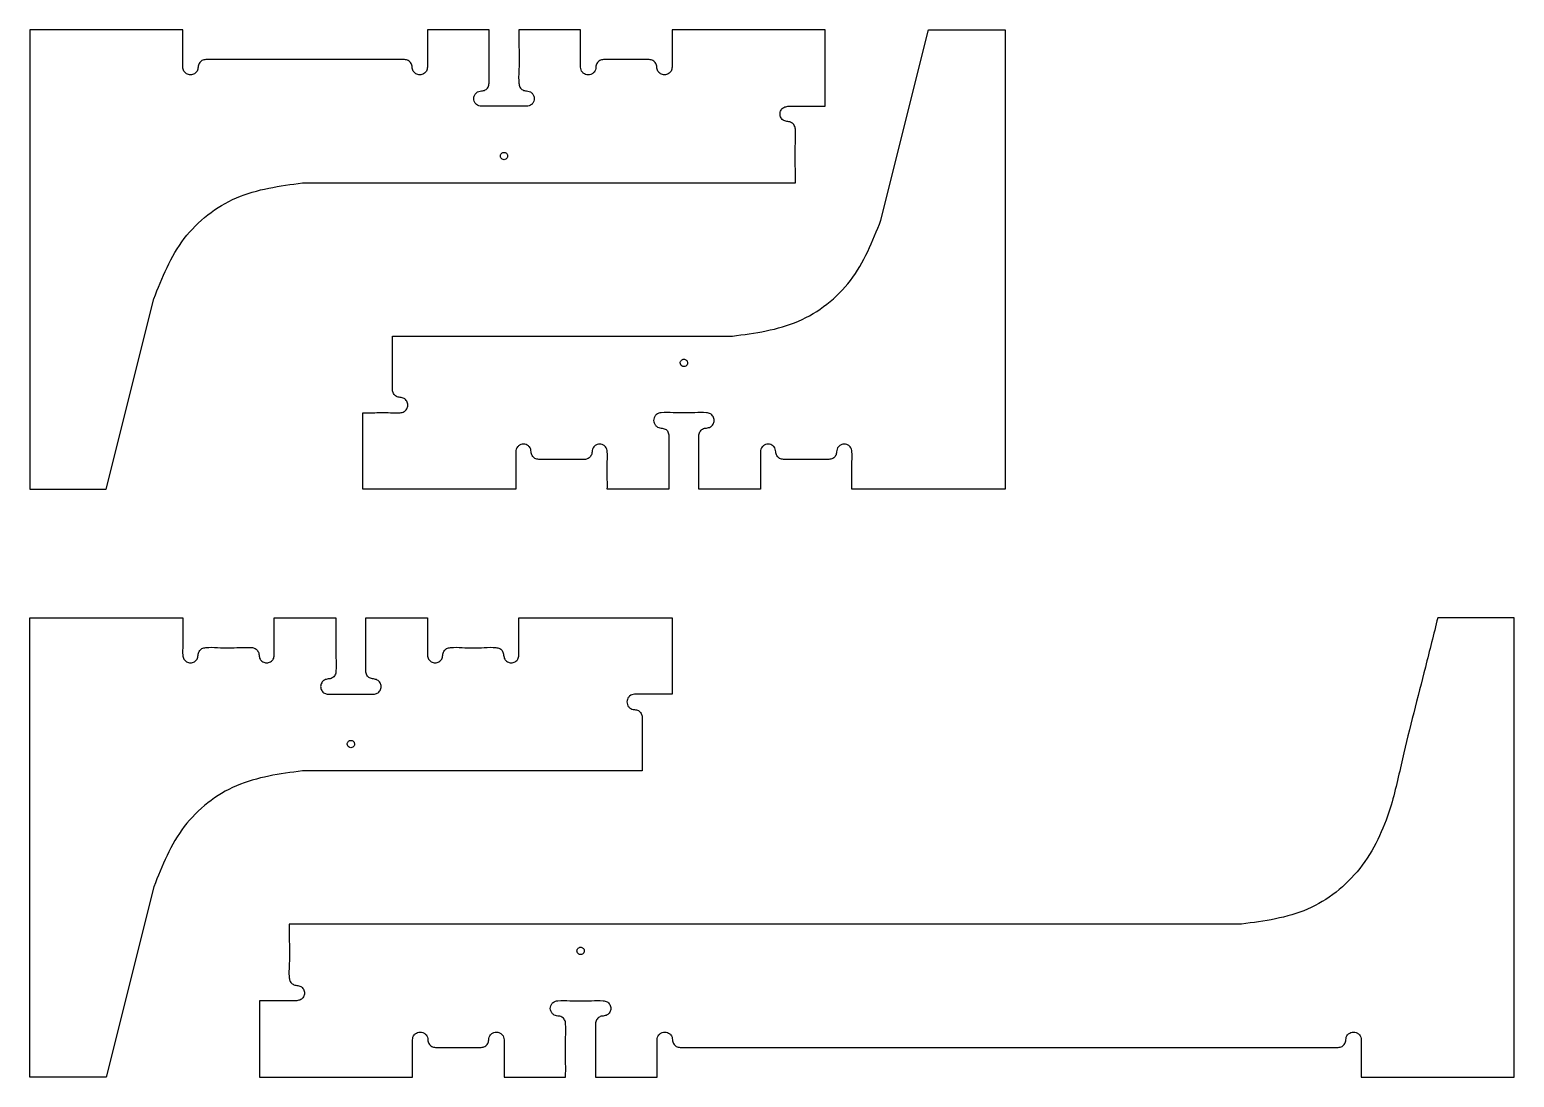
# Model space of a CAD drawing. Extents: x -753 to 993, y -180 to 795.
# Drawn here: x 92 to 993, y -162 to 473 of the extents above; entities that cross this region are included whole.
import ezdxf

# ---------------------------------------------------------------- set-up
doc = ezdxf.new("R2010")
doc.units = 0
doc.layers.add('Layer_1', color=7, linetype='CONTINUOUS')

msp = doc.modelspace()

# ---------------------------------------------------------------- linework, layer by layer
at = {"layer": 'Layer_1', "color": 1}
for points in [[(92.11227, 472.691689), (92.11227, 194.047779), (138.552885, 194.047779), (167.404982, 309.456125)], [(184.993585, 449.935761), (184.993585, 472.691689), (92.11227, 472.691689)], [(370.756124, 440.183245), (370.756124, 472.691689), (333.371416, 472.691689)], [(426.252696, 449.935761), (426.252696, 472.691689), (388.868017, 472.691689)], [(551.874718, 426.25104), (574.630606, 426.25104), (574.630606, 472.691689), (481.749298, 472.691689), (481.749298, 449.935761)], [(608.440208, 357.283369), (637.292237, 472.691689), (683.73292, 472.691689), (683.73292, 194.047779), (590.851639, 194.047779)], [(319.439262, 454.579864), (198.925722, 454.579864)], [(467.817144, 454.579864), (440.184963, 454.579864)], [(393.512096, 426.25104), (366.1121, 426.25104)], [(257.513108, 379.810397), (556.51877, 379.810397)], [(312.207684, 286.929104), (518.332099, 286.929104)], [(312.207684, 254.420636), (312.207684, 286.929104)], [(386.977156, 216.803702), (386.977156, 194.047779), (294.095876, 194.047779), (294.095876, 240.488442)], [(479.858437, 226.556246), (479.858437, 194.047779), (442.473757, 194.047779)], [(535.355038, 216.803702), (535.355038, 194.047779), (497.97033, 194.047779)], [(428.541547, 212.159645), (400.909338, 212.159645)], [(576.919429, 212.159645), (549.28722, 212.159645)], [(167.404982, -47.02642), (138.552885, -162.434679), (92.11227, -162.434679), (92.11227, 116.209101), (184.993585, 116.209101)], [(240.490129, 93.453193), (240.490129, 116.209101), (277.874849, 116.209101)], [(295.986736, 83.70066), (295.986736, 116.209101), (333.371416, 116.209101), (333.371416, 93.453193)], [(388.868017, 93.453193), (388.868017, 116.209101), (481.749298, 116.209101), (481.749298, 69.768458), (458.993381, 69.768458)], [(992.593251, -162.434679), (992.593251, 116.209101), (946.152681, 116.209101)], [(273.230797, 69.768458), (300.630759, 69.768458)], [(463.637489, 55.836253), (463.637489, 23.327809)], [(463.637489, 23.327809), (257.513108, 23.327809)], [(827.195648, -69.553567), (249.546042, -69.553567)], [(254.190144, -115.994109), (231.4342, -115.994109), (231.4342, -162.434679), (324.315469, -162.434679)], [(435.308643, -129.926404), (435.308643, -162.434679), (472.693407, -162.434679), (472.693407, -139.678903)], [(379.812098, -139.678903), (379.812098, -162.434679), (417.196806, -162.434679)], [(899.711886, -139.678903), (899.711886, -162.434679), (992.593251, -162.434679)], [(338.24768, -144.323039), (365.879916, -144.323039)], [(486.625618, -144.323039), (885.779506, -144.323039)]]:
    msp.add_lwpolyline(points, dxfattribs=at)
for points in [[(382.018004, 396.06463), (382.018004, 396.06463)], [(491.120317, 270.674858), (491.120317, 270.674858)], [(289.136751, 39.582014), (289.136751, 39.582014)], [(428.458686, -85.807761), (428.458686, -85.807761)]]:
    msp.add_lwpolyline(points, close=True, dxfattribs=at)
for points, knots in [([(333.371416, 472.691689), (333.379387, 470.725674), (333.402161, 465.108488), (333.169377, 457.50722), (333.659158, 451.114047), (332.970308, 447.508151), (331.144843, 445.73962), (328.726144, 445.083504), (326.314696, 445.739333), (324.467907, 447.509272), (324.212787, 449.118879), (324.083313, 449.935761)], [0, 0, 0, 0, 5.899685, 16.856243, 22.755928, 25.179935, 27.532258, 29.956265, 32.380273, 34.732596, 37.156603, 37.156603, 37.156603, 37.156603]), ([(388.868017, 472.691689), (388.85577, 469.882834), (388.820778, 461.857535), (389.178443, 451.006293), (388.45418, 442.200684), (389.259885, 437.762523), (391.091444, 435.930697), (393.24226, 435.541802), (395.133049, 435.378979), (396.558043, 434.517222), (397.617284, 433.267539), (398.179114, 431.716997), (398.17911, 430.073161), (397.617296, 428.523085), (396.558, 427.271539), (395.133207, 426.416705), (394.055057, 426.306527), (393.512096, 426.25104)], [0, 0, 0, 0, 8.428115, 24.080329, 32.508444, 34.936636, 37.292808, 39.721, 41.341616, 42.939039, 44.559655, 46.180271, 47.777694, 49.39831, 51.018926, 52.616349, 54.236965, 54.236965, 54.236965, 54.236965]), ([(198.925722, 454.579864), (198.111964, 454.45212), (196.508585, 454.200421), (194.661103, 452.352905), (194.409433, 450.749521), (194.281704, 449.935761)], [0, 0, 0, 0, 2.428188, 4.784357, 7.212545, 7.212545, 7.212545, 7.212545]), ([(324.083313, 449.935761), (324.052358, 450.34218), (323.990703, 451.151654), (323.503429, 452.284075), (322.762085, 453.258599), (321.787569, 453.999954), (320.655154, 454.48724), (319.84568, 454.548904), (319.439262, 454.579864)], [0, 0, 0, 0, 1.215703, 2.421346, 3.63705, 4.852753, 6.058396, 7.274099, 7.274099, 7.274099, 7.274099]), ([(440.184963, 454.579864), (439.77854, 454.548906), (438.969056, 454.487246), (437.836684, 453.999967), (436.861969, 453.258597), (436.121339, 452.284131), (435.631391, 451.151485), (435.539616, 449.801144), (435.371506, 448.314337), (434.521388, 446.88993), (433.268552, 445.830525), (431.718849, 445.268736), (430.074783, 445.268728), (428.524763, 445.830548), (427.273196, 446.889847), (426.418363, 448.314645), (426.308183, 449.392799), (426.252696, 449.935761)], [0, 0, 0, 0, 1.215708, 2.421356, 3.637064, 4.852772, 6.058419, 7.274127, 8.894749, 10.492178, 12.1128, 13.733422, 15.33085, 16.951472, 18.572094, 20.169523, 21.790145, 21.790145, 21.790145, 21.790145]), ([(472.461195, 449.935761), (472.430239, 450.34218), (472.368584, 451.151654), (471.881311, 452.284075), (471.139967, 453.258599), (470.165451, 453.999954), (469.033035, 454.48724), (468.223562, 454.548904), (467.817144, 454.579864)], [0, 0, 0, 0, 1.215703, 2.421346, 3.63705, 4.852753, 6.058396, 7.274099, 7.274099, 7.274099, 7.274099]), ([(194.281704, 449.935761), (194.152011, 449.119074), (193.896459, 447.509844), (192.050181, 445.740513), (189.637645, 445.085035), (187.225109, 445.740513), (185.378831, 447.509844), (185.123278, 449.119074), (184.993585, 449.935761)], [0, 0, 0, 0, 2.423558, 4.775468, 7.199026, 9.622585, 11.974495, 14.398053, 14.398053, 14.398053, 14.398053]), ([(481.749298, 449.935761), (481.619466, 449.119216), (481.363641, 447.510259), (479.517452, 445.741392), (477.105246, 445.086094), (474.69304, 445.741392), (472.846852, 447.510259), (472.591026, 449.119216), (472.461195, 449.935761)], [0, 0, 0, 0, 2.423226, 4.774831, 7.198058, 9.621285, 11.972889, 14.396116, 14.396116, 14.396116, 14.396116]), ([(366.1121, 426.25104), (365.56914, 426.306527), (364.490989, 426.416705), (363.066197, 427.271539), (362.006901, 428.523085), (361.445086, 430.073161), (361.445085, 431.716997), (362.006903, 433.267539), (363.066189, 434.517223), (364.491018, 435.378975), (366.382528, 435.541822), (368.529286, 435.930578), (370.376687, 437.763065), (370.628382, 439.368463), (370.756124, 440.183245)], [0, 0, 0, 0, 1.620616, 3.218039, 4.838655, 6.459271, 8.056694, 9.67731, 11.297926, 12.895348, 14.515964, 16.944138, 19.300293, 21.728466, 21.728466, 21.728466, 21.728466]), ([(551.874718, 416.962941), (551.057794, 417.092398), (549.448105, 417.347484), (547.677993, 419.193905), (547.022212, 421.60699), (547.677993, 424.020076), (549.448105, 425.866497), (551.057794, 426.121583), (551.874718, 426.25104)], [0, 0, 0, 0, 2.42411, 4.776528, 7.200639, 9.624749, 11.977167, 14.401277, 14.401277, 14.401277, 14.401277]), ([(556.51877, 379.810397), (556.531013, 382.619352), (556.565995, 390.644939), (556.208428, 401.493307), (556.932493, 410.304752), (556.127008, 414.736429), (554.295019, 416.583406), (552.689541, 416.835166), (551.874718, 416.962941)], [0, 0, 0, 0, 8.42812, 24.080344, 32.508464, 34.936656, 37.292828, 39.72102, 39.72102, 39.72102, 39.72102]), ([(382.018004, 396.06463), (381.992333, 396.323126), (381.941361, 396.836404), (381.535859, 397.515388), (380.940844, 398.020375), (380.203349, 398.288275), (379.420591, 398.288282), (378.684147, 398.020356), (378.084934, 397.515458), (377.695031, 396.836145), (377.537152, 395.938508), (377.816013, 394.91178), (378.65877, 394.072105), (379.814052, 393.760569), (380.957477, 394.07196), (381.835104, 394.912344), (381.956431, 395.676713), (382.018004, 396.06463)], [0, 0, 0, 0, 0.771298, 1.531518, 2.302816, 3.074114, 3.834333, 4.605631, 5.37693, 6.137149, 6.908447, 8.059618, 9.176757, 10.327928, 11.479098, 12.596238, 13.747408, 13.747408, 13.747408, 13.747408]), ([(167.404982, 309.456125), (172.494103, 322.323262), (182.560061, 347.773646), (216.664004, 374.40119), (243.795857, 377.993969), (257.513108, 379.810397)], [0, 0, 0, 0, 41.017795, 81.1306, 122.148395, 122.148395, 122.148395, 122.148395]), ([(518.332099, 286.929104), (532.049347, 288.745533), (559.181195, 292.338315), (593.28513, 318.965856), (603.351088, 344.416234), (608.440208, 357.283369)], [0, 0, 0, 0, 41.017787, 81.130586, 122.148373, 122.148373, 122.148373, 122.148373]), ([(491.120317, 270.674858), (491.09474, 270.93343), (491.043954, 271.446858), (490.638531, 272.126133), (490.043456, 272.631361), (489.305792, 272.899399), (488.522831, 272.899405), (487.786219, 272.631342), (487.186944, 272.126201), (486.797127, 271.446604), (486.639575, 270.548876), (486.918746, 269.522413), (487.76143, 268.683158), (488.916392, 268.371795), (490.059504, 268.683017), (490.93704, 269.522966), (491.058617, 270.287074), (491.120317, 270.674858)], [0, 0, 0, 0, 0.771493, 1.531898, 2.30339, 3.074883, 3.835288, 4.606781, 5.378273, 6.138679, 6.910171, 8.061026, 9.177874, 10.328728, 11.479582, 12.59643, 13.747284, 13.747284, 13.747284, 13.747284]), ([(316.851764, 249.776579), (316.445346, 249.807536), (315.635874, 249.869195), (314.503458, 250.356472), (313.528939, 251.097817), (312.787588, 252.072333), (312.300306, 253.204747), (312.238644, 254.014218), (312.207684, 254.420636)], [0, 0, 0, 0, 1.215701, 2.421341, 3.637041, 4.852742, 6.058382, 7.274083, 7.274083, 7.274083, 7.274083]), ([(294.095876, 240.488442), (296.061874, 240.480546), (301.679011, 240.457987), (309.280669, 240.688579), (315.673809, 240.203346), (319.282533, 240.886304), (321.054528, 242.712586), (321.712013, 245.133722), (321.054822, 247.54766), (319.281382, 249.395109), (317.669714, 249.648154), (316.851764, 249.776579)], [0, 0, 0, 0, 5.899675, 16.856213, 22.755888, 25.182388, 27.537005, 29.963505, 32.390005, 34.744621, 37.171121, 37.171121, 37.171121, 37.171121]), ([(502.61441, 231.200306), (503.432855, 231.328245), (505.045479, 231.580331), (506.820552, 233.428027), (507.478363, 235.84334), (506.820288, 238.264797), (505.04651, 240.094425), (501.03069, 240.83262), (493.500932, 240.266928), (484.335493, 240.355562), (477.053608, 240.715747), (473.592647, 240.318912), (472.167636, 239.469746), (471.107823, 238.216576), (470.545783, 236.666629), (470.545777, 235.022181), (471.107841, 233.471861), (472.16757, 232.220179), (473.592888, 231.36548), (474.671313, 231.255628), (475.214414, 231.200306)], [0, 0, 0, 0, 2.427658, 4.783339, 7.210996, 9.638654, 11.994335, 14.421993, 21.525696, 34.718286, 41.821989, 43.442961, 45.040726, 46.661698, 48.282671, 49.880435, 51.501408, 53.12238, 54.720144, 56.341117, 56.341117, 56.341117, 56.341117]), ([(475.214414, 231.200306), (476.028167, 231.072564), (477.631539, 230.82087), (479.47902, 228.973374), (479.730702, 227.370001), (479.858437, 226.556246)], [0, 0, 0, 0, 2.428176, 4.784334, 7.21251, 7.21251, 7.21251, 7.21251]), ([(497.97033, 194.047779), (497.963685, 196.856899), (497.9447, 204.882955), (498.138758, 215.726532), (497.763769, 224.144207), (498.064682, 227.772202), (498.549767, 228.904532), (499.291709, 229.879071), (500.26607, 230.620411), (501.398528, 231.10769), (502.207995, 231.169349), (502.61441, 231.200306)], [0, 0, 0, 0, 8.428121, 24.080346, 32.508467, 33.724168, 34.929808, 36.145509, 37.36121, 38.566851, 39.782552, 39.782552, 39.782552, 39.782552]), ([(396.265315, 216.803702), (396.210683, 217.347395), (396.102202, 218.426984), (395.248042, 219.854522), (393.995861, 220.916084), (392.444197, 221.479192), (390.798275, 221.479192), (389.24661, 220.916084), (387.99443, 219.854522), (387.140269, 218.426984), (387.031788, 217.347395), (386.977156, 216.803702)], [0, 0, 0, 0, 1.622487, 3.221703, 4.844189, 6.466676, 8.065892, 9.688379, 11.310865, 12.910081, 14.532568, 14.532568, 14.532568, 14.532568]), ([(400.909338, 212.159645), (400.095585, 212.287386), (398.492214, 212.53908), (396.644734, 214.386574), (396.393051, 215.989947), (396.265315, 216.803702)], [0, 0, 0, 0, 2.428175, 4.784332, 7.212507, 7.212507, 7.212507, 7.212507]), ([(433.185626, 216.803702), (433.154667, 216.397284), (433.093005, 215.587812), (432.605722, 214.455398), (431.864372, 213.480883), (430.889853, 212.739537), (429.757436, 212.25226), (428.947964, 212.190602), (428.541547, 212.159645)], [0, 0, 0, 0, 1.215701, 2.421341, 3.637041, 4.852742, 6.058382, 7.274083, 7.274083, 7.274083, 7.274083]), ([(442.473757, 194.047779), (442.479278, 196.014048), (442.495053, 201.631958), (442.333814, 209.225812), (442.658966, 215.368277), (442.305967, 218.427693), (441.458544, 219.855431), (440.204457, 220.917542), (438.652948, 221.480884), (437.006509, 221.480891), (435.454555, 220.917521), (434.202243, 219.855506), (433.348223, 218.427417), (433.240086, 217.347541), (433.185626, 216.803702)], [0, 0, 0, 0, 5.899684, 16.856239, 22.755922, 24.378782, 25.978355, 27.601215, 29.224075, 30.823648, 32.446508, 34.069368, 35.668942, 37.291801, 37.291801, 37.291801, 37.291801]), ([(544.643197, 216.803702), (544.588931, 217.347708), (544.481177, 218.427912), (543.627303, 219.856624), (542.374856, 220.919155), (540.822496, 221.482816), (539.175739, 221.482816), (537.623379, 220.919155), (536.370932, 219.856624), (535.517058, 218.427912), (535.409305, 217.347708), (535.355038, 216.803702)], [0, 0, 0, 0, 1.623287, 3.22327, 4.846557, 6.469844, 8.069828, 9.693115, 11.316402, 12.916385, 14.539672, 14.539672, 14.539672, 14.539672]), ([(549.28722, 212.159645), (548.473467, 212.287386), (546.870096, 212.53908), (545.022615, 214.386574), (544.770933, 215.989947), (544.643197, 216.803702)], [0, 0, 0, 0, 2.428175, 4.784332, 7.212507, 7.212507, 7.212507, 7.212507]), ([(590.851639, 194.047779), (590.857274, 196.014061), (590.873373, 201.632008), (590.708818, 209.225486), (591.040616, 215.367962), (590.680688, 218.425076), (589.83257, 219.849536), (588.579207, 220.908922), (587.029618, 221.470713), (585.385652, 221.47072), (583.835144, 220.908901), (582.585449, 219.849615), (581.723701, 218.424785), (581.560849, 216.533271), (581.172111, 214.386502), (579.339619, 212.539085), (577.734214, 212.287388), (576.919429, 212.159645)], [0, 0, 0, 0, 5.899684, 16.856239, 22.755922, 24.376539, 25.973963, 27.59458, 29.215197, 30.81262, 32.433237, 34.053854, 35.651278, 37.271895, 39.700079, 42.056245, 44.484429, 44.484429, 44.484429, 44.484429]), ([(184.993585, 116.209101), (184.9856, 114.243085), (184.962787, 108.625896), (185.195971, 101.02471), (184.70536, 94.631534), (185.395287, 91.026154), (187.220607, 89.258251), (189.638867, 88.602384), (192.049866, 89.257966), (193.896539, 91.02727), (194.152038, 92.636504), (194.281704, 93.453193)], [0, 0, 0, 0, 5.89968, 16.856228, 22.755908, 25.179466, 27.531376, 29.954934, 32.378492, 34.730403, 37.153961, 37.153961, 37.153961, 37.153961]), ([(277.874849, 116.209101), (277.881493, 113.399984), (277.900476, 105.373935), (277.70644, 94.530365), (278.081386, 86.112698), (277.780507, 82.484702), (277.29543, 81.352365), (276.553494, 80.377819), (275.579137, 79.636471), (274.44668, 79.149184), (273.637213, 79.087521), (273.230797, 79.056561)], [0, 0, 0, 0, 8.428114, 24.080327, 32.508441, 33.724144, 34.929787, 36.145489, 37.361192, 38.566835, 39.782538, 39.782538, 39.782538, 39.782538]), ([(946.152681, 116.209101), (943.679935, 106.230918), (936.614944, 77.721823), (926.394625, 39.387472), (917.580012, -2.736588), (901.698302, -37.415494), (868.157348, -64.168716), (840.950704, -67.745319), (827.195648, -69.553567)], [0, 0, 0, 0, 30.841526, 88.118645, 118.960171, 159.976923, 200.088751, 241.105503, 241.105503, 241.105503, 241.105503]), ([(194.281704, 93.453193), (194.409478, 94.268139), (194.661235, 95.873859), (196.508104, 97.704036), (200.51625, 98.444241), (208.126786, 97.866871), (217.354183, 98.002845), (224.568503, 98.270569), (227.773928, 98.002769), (228.906239, 97.51788), (229.880781, 96.775883), (230.622118, 95.801536), (231.109396, 94.669074), (231.171053, 93.859608), (231.20201, 93.453193)], [0, 0, 0, 0, 2.428183, 4.784346, 7.212529, 14.376442, 27.680853, 34.844766, 36.060466, 37.266106, 38.481807, 39.697508, 40.903148, 42.118848, 42.118848, 42.118848, 42.118848]), ([(231.20201, 93.453193), (231.331279, 92.636076), (231.585994, 91.026016), (233.432537, 89.255274), (235.84607, 88.599249), (238.259603, 89.255274), (240.106145, 91.026016), (240.36086, 92.636076), (240.490129, 93.453193)], [0, 0, 0, 0, 2.42456, 4.777392, 7.201953, 9.626513, 11.979345, 14.403905, 14.403905, 14.403905, 14.403905]), ([(333.371416, 93.453193), (333.501236, 92.636631), (333.757039, 91.02764), (335.603246, 89.258722), (338.015495, 88.603404), (340.427745, 89.258722), (342.273952, 91.02764), (342.529755, 92.636631), (342.659575, 93.453193)], [0, 0, 0, 0, 2.42327, 4.774916, 7.198186, 9.621456, 11.973102, 14.396372, 14.396372, 14.396372, 14.396372]), ([(342.659575, 93.453193), (342.787349, 94.268125), (343.039107, 95.873818), (344.885973, 97.704207), (348.894163, 98.443045), (356.504084, 97.887425), (365.735376, 97.887414), (373.345297, 98.443058), (377.353476, 97.704195), (379.200329, 95.873809), (379.452085, 94.268122), (379.579858, 93.453193)], [0, 0, 0, 0, 2.428184, 4.78435, 7.212535, 14.376455, 27.680879, 34.844799, 37.272974, 39.629132, 42.057307, 42.057307, 42.057307, 42.057307]), ([(379.579858, 93.453193), (379.708499, 92.635435), (379.961972, 91.024138), (381.808915, 89.251295), (384.223937, 88.594456), (386.638959, 89.251295), (388.485902, 91.024138), (388.739375, 92.635435), (388.868017, 93.453193)], [0, 0, 0, 0, 2.426058, 4.780268, 7.206325, 9.632383, 11.986593, 14.412651, 14.412651, 14.412651, 14.412651]), ([(300.630759, 79.056561), (299.817001, 79.184304), (298.213621, 79.436001), (296.366137, 81.283515), (296.114466, 82.8869), (295.986736, 83.70066)], [0, 0, 0, 0, 2.428189, 4.784359, 7.212548, 7.212548, 7.212548, 7.212548]), ([(273.230797, 79.056561), (272.413795, 78.927179), (270.803958, 78.672243), (269.033593, 76.825774), (268.377715, 74.412509), (269.033593, 71.999245), (270.803958, 70.152776), (272.413795, 69.89784), (273.230797, 69.768458)], [0, 0, 0, 0, 2.42429, 4.776874, 7.201164, 9.625454, 11.978038, 14.402328, 14.402328, 14.402328, 14.402328]), ([(300.630759, 69.768458), (301.447761, 69.89784), (303.057599, 70.152776), (304.827963, 71.999245), (305.483842, 74.412509), (304.827963, 76.825774), (303.057599, 78.672243), (301.447761, 78.927179), (300.630759, 79.056561)], [0, 0, 0, 0, 2.42429, 4.776874, 7.201164, 9.625454, 11.978038, 14.402328, 14.402328, 14.402328, 14.402328]), ([(458.993381, 69.768458), (458.450421, 69.712972), (457.37227, 69.602793), (455.947478, 68.747963), (454.888182, 67.4964), (454.326365, 65.946385), (454.326373, 64.302325), (454.888159, 62.752628), (455.947561, 61.499797), (457.371963, 60.649682), (458.858764, 60.481572), (460.209101, 60.389799), (461.341744, 59.899856), (462.31621, 59.159231), (463.057582, 58.184522), (463.544864, 57.052156), (463.606529, 56.242675), (463.637489, 55.836253)], [0, 0, 0, 0, 1.620616, 3.218039, 4.838655, 6.459271, 8.056694, 9.67731, 11.297926, 12.895348, 14.515964, 15.731669, 16.937313, 18.153017, 19.368721, 20.574365, 21.790069, 21.790069, 21.790069, 21.790069]), ([(289.136751, 39.582014), (289.11156, 39.840918), (289.06154, 40.354996), (288.656417, 41.035512), (288.061057, 41.541765), (287.322655, 41.810388), (286.538808, 41.810394), (285.80146, 41.541748), (285.20189, 41.035575), (284.812408, 40.354764), (284.656194, 39.456605), (284.93666, 38.431177), (285.779094, 37.593602), (286.932808, 37.282933), (288.074697, 37.593474), (288.951909, 38.43168), (289.074525, 39.194762), (289.136751, 39.582014)], [0, 0, 0, 0, 0.772342, 1.533561, 2.305903, 3.078245, 3.839465, 4.611806, 5.384148, 6.145368, 6.91771, 8.067328, 9.183041, 10.33266, 11.482279, 12.597991, 13.74761, 13.74761, 13.74761, 13.74761]), ([(257.513108, 23.327809), (243.795861, 21.511384), (216.664015, 17.91861), (182.560073, -8.708917), (172.494107, -34.159289), (167.404982, -47.02642)], [0, 0, 0, 0, 41.017783, 81.130579, 122.148362, 122.148362, 122.148362, 122.148362]), ([(249.546042, -69.553567), (249.533795, -72.362524), (249.498804, -80.388114), (249.856463, -91.236469), (249.132214, -100.047933), (249.937894, -104.479542), (251.769887, -106.326429), (253.375336, -106.578161), (254.190144, -106.705922)], [0, 0, 0, 0, 8.428122, 24.08035, 32.508472, 34.936616, 37.292743, 39.720887, 39.720887, 39.720887, 39.720887]), ([(428.458686, -85.807761), (428.432837, -85.549421), (428.381509, -85.036447), (427.975868, -84.358043), (427.380988, -83.853534), (426.643838, -83.585907), (425.861496, -83.5859), (425.125396, -83.853554), (424.526321, -84.35797), (424.136265, -85.036716), (423.977763, -85.93415), (424.256019, -86.961358), (425.098889, -87.801814), (426.254751, -88.113673), (427.398743, -87.801965), (428.276519, -86.96077), (428.397359, -86.195926), (428.458686, -85.807761)], [0, 0, 0, 0, 0.770901, 1.530739, 2.30164, 3.072541, 3.83238, 4.603281, 5.374182, 6.13402, 6.904921, 8.056664, 9.174331, 10.326074, 11.477817, 12.595484, 13.747227, 13.747227, 13.747227, 13.747227]), ([(254.190144, -106.705922), (255.007122, -106.835335), (256.616915, -107.090334), (258.387193, -108.936801), (259.043038, -111.350015), (258.387193, -113.763229), (256.616915, -115.609696), (255.007122, -115.864695), (254.190144, -115.994109)], [0, 0, 0, 0, 2.42424, 4.776778, 7.201018, 9.625257, 11.977795, 14.402035, 14.402035, 14.402035, 14.402035]), ([(412.552698, -125.282296), (412.008499, -125.228253), (410.927915, -125.120944), (409.498479, -124.267246), (408.435352, -123.014624), (407.871348, -121.461862), (407.871354, -119.814484), (408.435333, -118.262085), (409.498548, -117.008009), (410.927661, -116.159714), (414.391608, -115.772536), (421.673425, -116.121782), (430.838599, -116.220446), (438.368666, -115.644491), (442.379602, -116.393544), (444.147596, -118.22185), (444.80339, -120.63925), (444.147848, -123.050425), (442.378614, -124.89704), (440.769419, -125.152599), (439.952751, -125.282296)], [0, 0, 0, 0, 1.623782, 3.224241, 4.848023, 6.471805, 8.072264, 9.696046, 11.319828, 12.920287, 14.544069, 21.647786, 34.840404, 41.944121, 44.367636, 46.719507, 49.143022, 51.566536, 53.918407, 56.341922, 56.341922, 56.341922, 56.341922]), ([(417.196806, -162.434679), (417.20345, -159.625576), (417.222433, -151.599568), (417.028401, -140.756053), (417.40334, -132.338425), (417.102465, -128.710435), (416.617382, -127.578089), (415.875435, -126.603537), (414.901065, -125.862188), (413.768593, -125.374906), (412.959118, -125.313252), (412.552698, -125.282296)], [0, 0, 0, 0, 8.428071, 24.080203, 32.508275, 33.723988, 34.929641, 36.145355, 37.361069, 38.566722, 39.782436, 39.782436, 39.782436, 39.782436]), ([(439.952751, -125.282296), (439.546329, -125.313252), (438.736848, -125.374907), (437.604418, -125.862187), (436.629889, -126.603542), (435.888534, -127.578071), (435.401254, -128.710501), (435.339599, -129.519982), (435.308643, -129.926404)], [0, 0, 0, 0, 1.215714, 2.421367, 3.63708, 4.852794, 6.058447, 7.274161, 7.274161, 7.274161, 7.274161]), ([(324.315469, -162.434679), (324.309835, -160.46841), (324.293736, -154.850499), (324.458289, -147.25707), (324.126492, -141.114628), (324.486422, -138.057524), (325.334537, -136.63306), (326.587921, -135.57367), (328.137454, -135.011875), (329.781649, -135.011876), (331.331317, -135.573667), (332.584163, -136.633072), (333.434277, -138.057479), (333.602392, -139.544284), (333.694154, -140.894624), (334.184091, -142.02727), (334.92471, -143.00174), (335.899414, -143.743118), (337.031777, -144.230407), (337.841258, -144.292077), (338.24768, -144.323039)], [0, 0, 0, 0, 5.899645, 16.85613, 22.755775, 24.376397, 25.973826, 27.594448, 29.21507, 30.812498, 32.43312, 34.053742, 35.651171, 37.271793, 38.487497, 39.693141, 40.908845, 42.12455, 43.330193, 44.545898, 44.545898, 44.545898, 44.545898]), ([(370.523939, -139.678903), (370.578525, -139.13517), (370.686914, -138.055503), (371.541038, -136.627817), (372.793252, -135.566133), (374.345005, -135.002954), (375.991033, -135.002954), (377.542785, -135.566133), (378.794999, -136.627817), (379.649124, -138.055503), (379.757513, -139.13517), (379.812098, -139.678903)], [0, 0, 0, 0, 1.622588, 3.221901, 4.844489, 6.467077, 8.06639, 9.688978, 11.311566, 12.910879, 14.533467, 14.533467, 14.533467, 14.533467]), ([(472.693407, -139.678903), (472.748039, -139.13521), (472.85652, -138.055621), (473.710681, -136.628083), (474.962861, -135.566521), (476.514526, -135.003413), (478.160448, -135.003413), (479.712112, -135.566521), (480.964293, -136.628083), (481.818454, -138.055621), (481.926934, -139.13521), (481.981566, -139.678903)], [0, 0, 0, 0, 1.622487, 3.221703, 4.844189, 6.466676, 8.065892, 9.688379, 11.310865, 12.910081, 14.532568, 14.532568, 14.532568, 14.532568]), ([(890.423642, -139.678903), (890.477363, -139.134425), (890.584034, -138.053296), (891.437486, -136.622818), (892.690342, -135.558832), (894.243754, -134.99434), (895.891773, -134.99434), (897.445185, -135.558832), (898.698041, -136.622818), (899.551493, -138.053296), (899.658164, -139.134425), (899.711886, -139.678903)], [0, 0, 0, 0, 1.624496, 3.225639, 4.850135, 6.474631, 8.075775, 9.700271, 11.324767, 12.92591, 14.550406, 14.550406, 14.550406, 14.550406]), ([(365.879916, -144.323039), (366.286335, -144.292077), (367.095808, -144.230408), (368.228222, -143.743115), (369.202733, -143.001753), (369.944072, -142.027223), (370.431338, -140.894798), (370.492987, -140.085323), (370.523939, -139.678903)], [0, 0, 0, 0, 1.215704, 2.421348, 3.637052, 4.852757, 6.058401, 7.274105, 7.274105, 7.274105, 7.274105]), ([(481.981566, -139.678903), (482.012519, -140.085324), (482.074169, -140.894802), (482.561439, -142.027232), (483.302782, -143.001763), (484.2773, -143.743124), (485.40972, -144.230415), (486.219198, -144.292079), (486.625618, -144.323039)], [0, 0, 0, 0, 1.215709, 2.421357, 3.637066, 4.852776, 6.058424, 7.274133, 7.274133, 7.274133, 7.274133]), ([(885.779506, -144.323039), (886.185931, -144.292086), (886.995419, -144.230435), (888.127859, -143.743154), (889.102397, -143.001794), (889.843756, -142.027257), (890.331037, -140.894817), (890.392688, -140.085329), (890.423642, -139.678903)], [0, 0, 0, 0, 1.215723, 2.421385, 3.637108, 4.852832, 6.058494, 7.274217, 7.274217, 7.274217, 7.274217])]:
    msp.add_open_spline(points, degree=3, knots=knots, dxfattribs=at)

doc.saveas('drawing.dxf')
